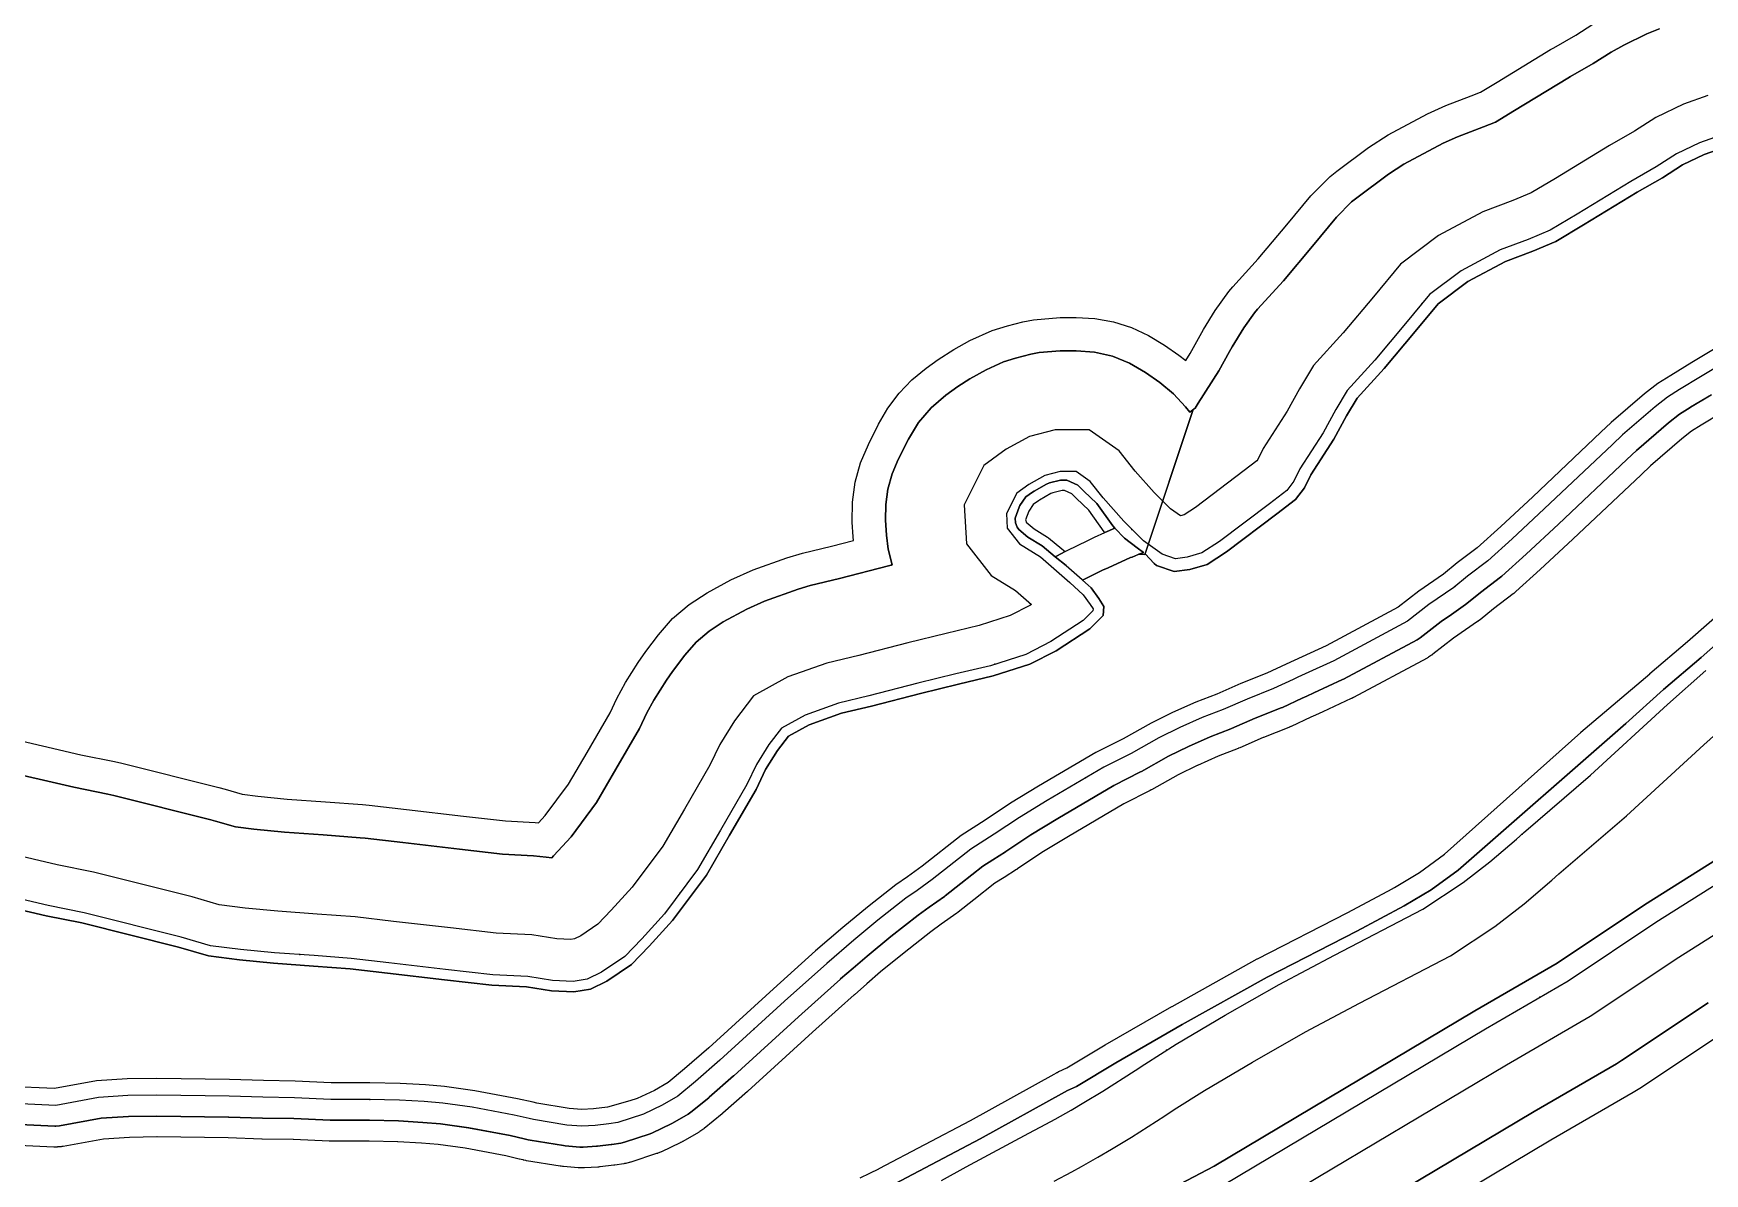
# Model space of a CAD drawing. Header units: inches. Extents: x 87989 to 118156, y 435697 to 451526.
# Drawn here: x 96662.7 to 97063.2, y 442756.9 to 443030.3 of the extents above; entities that cross this region are included whole.
import ezdxf

# ---------------------------------------------------------------- set-up
doc = ezdxf.new("R2010")
doc.units = ezdxf.units.IN
doc.header["$MEASUREMENT"] = 0
for name, color, linetype, true_color in [('As_waterkering_BWK', 7, 'Continuous', 0x7b8981), ('Beschermingszone_BWK', 7, 'Continuous', 0xcf890d), ('Grens_bebouwingsvrije_zone_BWK', 7, 'Continuous', 0x6789ae), ('Kernzone_BWK', 7, 'Continuous', 0xcb89af), ('Referentiepunten_BWK', 7, 'Continuous', 0x178980)]:
    doc.layers.add(name, color=color, linetype=linetype, true_color=true_color)

msp = doc.modelspace()

# ---------------------------------------------------------------- linework, layer by layer
at = {"layer": 'As_waterkering_BWK'}
for points in [[(97066.9217, 443005.8421), (97061.9311, 443004.0886), (97056.4065, 443001.4186), (97051.5296, 442998.2889), (97045.4667, 442994.8059), (97032.6181, 442986.9908), (97026.1353, 442983.1011), (97020.9005, 442980.9306), (97014.2054, 442978.3998), (97004.8127, 442973.3727), (96997.2361, 442967.6963), (96991.5008, 442960.7606), (96984.1219, 442951.9323), (96977.5375, 442944.676), (96974.7691, 442940.1082), (96971.7402, 442934.5772), (96966.1541, 442925.932), (96964.7292, 442922.9527), (96963.0321, 442920.6899), (96958.8899, 442917.5519), (96946.9104, 442908.4685), (96942.7141, 442905.7532), (96939.1876, 442904.6953), (96936.3754, 442904.3708), (96933.2356, 442905.4535), (96928.7136, 442908.6312), (96923.9849, 442913.3598), (96919.0369, 442918.9589), (96915.9792, 442922.8505), (96912.5742, 442925.234), (96908.7871, 442925.234), (96905.1175, 442924.3166), (96901.2115, 442922.1467), (96898.336, 442920.0699), (96895.8944, 442915.1867), (96896.091, 442911.6481), (96898.9936, 442907.9392), (96904.0062, 442904.8455), (96911.0734, 442898.6632), (96914.2834, 442895.7001), (96915.9727, 442893.4074), (96916.6498, 442892.3071), (96916.6166, 442891.8415), (96914.3051, 442889.53), (96906.5198, 442884.4725), (96900.5666, 442881.4298), (96892.0253, 442878.7116), (96883.775, 442876.7378), (96874.6781, 442874.5057), (96862.9083, 442871.4641), (96855.6779, 442869.7234), (96847.6223, 442866.8562), (96841.9826, 442863.7642), (96838.9914, 442859.8135), (96835.9708, 442855.008), (96833.706, 442850.2121), (96827.3995, 442839.3071), (96821.9014, 442829.8818), (96813.9582, 442819.204), (96808.4899, 442813.215), (96804.4189, 442809.0167), (96798.8889, 442805.2462), (96795.4394, 442803.581), (96792.0981, 442803.0049), (96787.1321, 442803.2532), (96781.1766, 442804.1796), (96772.8036, 442804.5783), (96761.4945, 442805.8933), (96747.8697, 442807.4806), (96738.8789, 442808.5384), (96730.0423, 442809.1984), (96720.4972, 442809.874), (96712.4033, 442810.6572), (96705.1854, 442811.5595), (96698.159, 442813.6414), (96674.9199, 442819.4843), (96666.3033, 442821.2077), (96647.5386, 442825.5685)], [(97111.2063, 442977.4943), (97062.2007, 442947.9534), (97057.123, 442944.912), (97054.2601, 442943.1271), (97051.3044, 442940.7941), (97043.4695, 442934.0275), (97041.0674, 442931.7599), (97024.753, 442916.3167), (97017.0313, 442909.146), (97011.2095, 442903.8834), (97006.3839, 442900.2162), (97003.0439, 442897.4936), (96997.1004, 442893.3515), (96991.9539, 442889.3545), (96974.3046, 442879.9035), (96967.4805, 442876.7586), (96965.7261, 442875.9501), (96964.6017, 442875.432), (96959.8884, 442873.2185), (96953.5869, 442870.7241), (96947.8403, 442868.2093), (96942.8094, 442866.2907), (96937.3958, 442863.8646), (96932.4084, 442861.4218), (96925.7627, 442857.681), (96919.2059, 442854.3532), (96905.62, 442846.3756), (96899.0096, 442842.3492), (96892.9617, 442838.289), (96887.3201, 442834.7252), (96878.1241, 442827.4552), (96874.478, 442824.8448), (96871.7801, 442822.9343), (96865.0858, 442817.6788), (96859.2944, 442812.9135), (96852.8181, 442807.3109), (96842.7378, 442798.2511), (96827.2238, 442784.0998), (96821.3695, 442778.9881), (96817.1142, 442775.4809), (96813.3819, 442773.3401), (96808.9303, 442771.2092), (96802.7831, 442769.1895), (96800.604, 442768.871), (96797.332, 442768.4778), (96794.1137, 442768.2698), (96790.5895, 442768.5744), (96782.5386, 442769.8866), (96781.5338, 442770.1469), (96777.9562, 442770.9517), (96767.8439, 442772.8644), (96760.8128, 442773.8452), (96756.3851, 442774.1974), (96750.4606, 442774.5412), (96743.3115, 442774.731), (96734.0296, 442774.726), (96725.313, 442775.1075), (96717.7541, 442775.2204), (96709.6238, 442775.4773), (96692.3383, 442775.7198), (96685.3391, 442775.6187), (96678.3362, 442775.1582), (96668.0826, 442773.2884), (96656.3466, 442773.8359)], [(96880.3629, 442755.2826), (96886.2567, 442758.535), (96901.2356, 442766.619), (96905.3528, 442768.7932), (96907.5426, 442770.0036), (96911.3641, 442772.1655), (96914.428, 442773.9384), (96919.0066, 442776.7136), (96926.7191, 442781.6584), (96929.0341, 442783.187), (96936.5269, 442787.9497), (96948.2683, 442794.9227), (96961.2509, 442802.3096), (96974.4578, 442809.3048), (96995.6362, 442820.3353), (97005.3152, 442826.7408), (97011.7203, 442831.6692), (97018.0734, 442837.1518), (97019.7905, 442838.6313), (97035.8075, 442852.4313), (97054.2863, 442869.4094), (97063.4368, 442877.5804)], [(96658.6109, 442669.6749), (96667.8714, 442664.6479), (96675.8089, 442660.5468), (96685.4662, 442657.2395), (96698.0339, 442653.6676), (96706.3683, 442652.3447), (96712.9829, 442652.7416), (96721.4496, 442652.3447), (96740.7642, 442650.7572), (96749.8924, 442649.4343), (96755.0518, 442649.1697), (96762.4601, 442651.1541), (96768.281, 442653.9322), (96782.3039, 442663.1926), (96866.4416, 442709.4948), (96913.8021, 442736.3501), (96948.0657, 442754.3418), (97010.6398, 442791.6481), (97030.4836, 442803.1575), (97051.518, 442817.1805), (97089.6181, 442841.2576)]]:
    msp.add_lwpolyline(points, dxfattribs=at)
at = {"layer": 'Beschermingszone_BWK'}
for points in [[(97052.318, 443031.449), (97049.3117, 443030.199), (97043.7872, 443027.5289), (97040.7439, 443025.8252), (97036.4665, 443023.0802), (97031.0211, 443019.952), (97030.3963, 443019.5826), (97017.6228, 443011.8128), (97013.0505, 443009.0698), (97010.217, 443007.8949), (97003.9512, 443005.5264), (97000.521, 443003.968), (96991.1282, 442998.9409), (96987.4246, 442996.5817), (96979.848, 442990.9053), (96978.5952, 442989.9116), (96974.9541, 442986.2571), (96969.2008, 442979.2999), (96962.2491, 442970.983), (96956.0612, 442964.1637), (96955.3222, 442963.3169), (96952.7367, 442959.7068), (96949.9683, 442955.1389), (96949.3333, 442954.0373), (96946.8106, 442949.4307), (96941.7965, 442941.6707), (96941.1306, 442940.4799), (96939.8006, 442939.4715), (96938.7824, 442940.7674), (96935.9111, 442943.9151), (96932.6096, 442946.6083), (96929.2046, 442948.9918), (96925.3978, 442951.2447), (96921.2927, 442952.8924), (96916.9848, 442953.8967), (96912.5742, 442954.234), (96908.7871, 442954.234), (96903.7513, 442953.7935), (96901.7536, 442953.3682), (96898.0839, 442952.4508), (96895.1989, 442951.5677), (96891.0338, 442949.6672), (96887.1279, 442947.4972), (96884.2323, 442945.6564), (96881.3568, 442943.5796), (96877.8167, 442940.5628), (96874.8045, 442937.0189), (96872.3976, 442933.0391), (96869.956, 442928.1559), (96868.4957, 442924.6898), (96867.4962, 442921.0639), (96866.9744, 442917.3391), (96866.9391, 442913.5781), (96867.1357, 442910.0394), (96867.5316, 442906.6123), (96868.5372, 442902.8591), (96867.5948, 442902.6268), (96855.886, 442899.602), (96848.8903, 442897.9179), (96845.9534, 442897.0444), (96837.8979, 442894.1772), (96833.6808, 442892.2852), (96828.0411, 442889.1932), (96824.6194, 442886.9918), (96821.5396, 442884.3332), (96818.8621, 442881.2697), (96815.8709, 442877.3191), (96814.4389, 442875.2465), (96811.4183, 442870.441), (96809.7476, 442867.3912), (96807.9979, 442863.686), (96802.3226, 442853.8723), (96797.6674, 442845.8921), (96791.5598, 442837.682), (96787.3676, 442833.0905), (96786.9251, 442832.6341), (96785.6341, 442832.8349), (96782.556, 442833.1467), (96775.1708, 442833.4984), (96764.8472, 442834.6988), (96751.2419, 442836.2839), (96742.2673, 442837.3398), (96741.0389, 442837.4578), (96732.146, 442838.1219), (96722.918, 442838.7752), (96715.5991, 442839.4834), (96711.1431, 442840.0405), (96706.3975, 442841.4465), (96705.2303, 442841.766), (96681.9913, 442847.609), (96680.6073, 442847.9212), (96672.4307, 442849.5565), (96653.9663, 442853.8468)], [(96655.7395, 442861.6477), (96674.121, 442857.3769), (96682.1762, 442855.7658), (96683.942, 442855.3675), (96707.181, 442849.5246), (96708.6702, 442849.1169), (96712.7865, 442847.8973), (96716.4808, 442847.4355), (96723.5858, 442846.7479), (96732.7263, 442846.1008), (96741.6347, 442845.4356), (96743.202, 442845.285), (96752.1721, 442844.2296), (96765.7721, 442842.6452), (96775.8238, 442841.4764), (96782.9365, 442841.1377), (96783.802, 442841.05), (96785.381, 442842.7793), (96790.9822, 442850.3088), (96795.4048, 442857.8903), (96800.906, 442867.403), (96802.5136, 442870.8072), (96804.6452, 442874.6983), (96807.6658, 442879.5039), (96809.4928, 442882.1482), (96812.484, 442886.0988), (96815.9001, 442890.0074), (96819.8296, 442893.3994), (96824.1951, 442896.2081), (96829.8349, 442899.3001), (96835.2153, 442901.714), (96843.2709, 442904.5812), (96847.0179, 442905.6957), (96853.9489, 442907.3642), (96859.2476, 442908.7336), (96859.148, 442909.5957), (96858.9514, 442913.1343), (96858.9965, 442917.9329), (96859.6622, 442922.6852), (96860.9374, 442927.3114), (96862.8006, 442931.7336), (96865.2422, 442936.6168), (96867.4695, 442940.4724), (96870.1439, 442944.0325), (96873.2265, 442947.2455), (96876.6728, 442950.065), (96879.5484, 442952.1418), (96883.2427, 442954.4905), (96887.1487, 442956.6604), (96892.4627, 442959.0853), (96896.1437, 442960.2119), (96899.8133, 442961.1293), (96902.3621, 442961.6719), (96908.7871, 442962.234), (96912.5742, 442962.234), (96917.0823, 442961.9584), (96921.5233, 442961.1355), (96925.8309, 442959.7776), (96929.941, 442957.905), (96933.7923, 442955.5456), (96937.1973, 442953.1621), (96938.8685, 442951.88), (96939.9335, 442953.5282), (96942.3165, 442957.8798), (96943.1268, 442959.2853), (96945.8952, 442963.8532), (96949.1938, 442968.4592), (96950.1367, 442969.5397), (96956.2153, 442976.2384), (96963.0491, 442984.4142), (96968.8073, 442991.3773), (96973.4529, 442996.04), (96975.0513, 442997.3078), (96982.628, 443002.9841), (96987.3532, 443005.9943), (96996.746, 443011.0214), (97001.1225, 443013.0096), (97007.2698, 443015.3333), (97009.4409, 443016.2335), (97013.4861, 443018.6603), (97026.239, 443026.4176), (97027.0361, 443026.8888), (97032.3111, 443029.9192), (97036.4232, 443032.558)], [(96860.8516, 442755.9102), (96863.1465, 442757.0273), (96865.3477, 442758.0977), (96865.3848, 442758.1172), (96887.2402, 442769.668), (96907.3047, 442780.7773), (96907.873, 442781.1289), (96907.9355, 442781.1641), (96908.0117, 442781.207), (96908.293, 442781.3555), (96908.3613, 442781.3906), (96908.4355, 442781.4258), (96910.3164, 442782.2773), (96919.5605, 442787.7734), (96935.5273, 442797.0156), (96935.5605, 442797.0352), (96955.9492, 442808.4063), (96956.0234, 442808.4453), (96977.4902, 442819.4844), (96988.4551, 442825.3242), (96988.5391, 442825.3672), (96988.9023, 442825.5391), (96994.8594, 442829.1016), (97000.8242, 442833.4844), (97033.4961, 442862.7227), (97033.5332, 442862.7578), (97050.0117, 442876.7656), (97050.0527, 442876.8008), (97050.0801, 442876.8242), (97059.0449, 442884.4727), (97070.0879, 442894.1914)], [(97073.3652, 442890.418), (97062.3203, 442880.6953), (97053.3242, 442873.0195), (97044.3281, 442864.8867), (97004.1113, 442829.6953), (96997.6289, 442824.9336), (96991.2129, 442821.0977), (96979.8066, 442815.0547), (96958.3477, 442804.0195), (96938.0137, 442792.6758), (96922.0898, 442783.4609), (96912.6309, 442777.8359), (96910.498, 442776.8711), (96909.8301, 442776.4609), (96889.6191, 442765.2695), (96867.6309, 442753.6484)], [(96959.8438, 442734.5864), (97022.299, 442771.8218), (97042.0231, 442783.2618), (97043.2417, 442784.0204), (97064.0424, 442797.8875)], [(97068.3987, 442791.1769), (97047.6793, 442777.3639), (97046.0368, 442776.3415), (97026.3544, 442764.9257), (96963.9405, 442727.7149)]]:
    msp.add_lwpolyline(points, dxfattribs=at)
for points in [[(96656.1133, 442768.8398, 0), (96667.8496, 442768.293, 0), (96668.082, 442768.2891, 0), (96668.9648, 442768.3672, 0), (96678.9512, 442770.1875, 0), (96685.5391, 442770.6211, 0), (96692.3398, 442770.7188, 0), (96709.4668, 442770.4805, 0), (96709.5527, 442770.4766, 0), (96717.6387, 442770.2227, 0), (96725.166, 442770.1094, 0), (96733.8105, 442769.7305, 0), (96734.0332, 442769.7266, 0), (96743.248, 442769.7305, 0), (96750.248, 442769.5469, 0), (96756.0391, 442769.2109, 0), (96760.2695, 442768.8711, 0), (96767.0332, 442767.9297, 0), (96776.9434, 442766.0547, 0), (96780.3594, 442765.2852, 0), (96781.2852, 442765.0469, 0), (96781.7344, 442764.9531, 0), (96789.7852, 442763.6406, 0), (96790.1582, 442763.5938, 0), (96793.6836, 442763.2891, 0), (96794.4355, 442763.2813, 0), (96797.6543, 442763.4883, 0), (96797.9277, 442763.5117, 0), (96801.2012, 442763.9063, 0), (96801.3262, 442763.9219, 0), (96803.5059, 442764.2422, 0), (96804.3438, 442764.4375, 0), (96810.4902, 442766.4609, 0), (96811.0898, 442766.6992, 0), (96815.541, 442768.832, 0), (96815.8691, 442769.0039, 0), (96819.6016, 442771.1445, 0), (96820.2949, 442771.6211, 0), (96824.5488, 442775.1289, 0), (96824.6582, 442775.2227, 0), (96830.5117, 442780.332, 0), (96830.5938, 442780.4063, 0), (96846.0938, 442794.543, 0), (96852.2969, 442800.1211, 0), (96856.0898, 442803.5273, 0), (96856.1602, 442803.5938, 0), (96859.166, 442806.1914, 0), (96862.5195, 442809.0938, 0), (96868.2207, 442813.7813, 0), (96874.7695, 442818.9258, 0), (96877.3789, 442820.7734, 0), (96881.0352, 442823.3906, 0), (96881.2246, 442823.5313, 0), (96884.9688, 442826.4922, 0), (96890.2129, 442830.6406, 0), (96892.6406, 442832.1719, 0), (96895.6328, 442834.0625, 0), (96895.748, 442834.1367, 0), (96901.7051, 442838.1367, 0), (96908.1875, 442842.0859, 0), (96921.6055, 442849.9648, 0), (96928.0254, 442853.2227, 0), (96928.2148, 442853.3242, 0), (96934.7383, 442856.9961, 0), (96939.5176, 442859.3359, 0), (96944.7246, 442861.668, 0), (96949.6211, 442863.5391, 0), (96949.8457, 442863.6289, 0), (96955.5098, 442866.1094, 0), (96961.7285, 442868.5703, 0), (96962.0137, 442868.6914, 0), (96966.7109, 442870.8984, 0), (96967.8184, 442871.4102, 0), (96969.5723, 442872.2188, 0), (96976.3965, 442875.3633, 0), (96976.6641, 442875.4961, 0), (96994.3145, 442884.9453, 0), (96995.0215, 442885.4063, 0), (97000.0645, 442889.3242, 0), (97002.4902, 442891.0117, 0), (97005.9023, 442893.3906, 0), (97006.2031, 442893.6172, 0), (97009.4766, 442896.2852, 0), (97014.2344, 442899.9023, 0), (97014.5625, 442900.1758, 0), (97020.4082, 442905.4609, 0), (97028.1738, 442912.668, 0), (97044.502, 442928.125, 0), (97046.8223, 442930.3164, 0), (97054.4883, 442936.9375, 0), (97057.1406, 442939.0313, 0), (97059.6934, 442940.6211, 0), (97059.7676, 442940.668, 0), (97064.7754, 442943.668, 0)], [(97067.3516, 442939.3828, 0), (97062.3555, 442936.3906, 0), (97062.3184, 442936.3672, 0), (97060.0215, 442934.9336, 0), (97057.6738, 442933.082, 0), (97050.1738, 442926.6055, 0), (97047.9375, 442924.4922, 0), (97031.5918, 442909.0234, 0), (97023.7988, 442901.7852, 0), (97023.7734, 442901.7617, 0), (97017.916, 442896.4648, 0), (97017.8809, 442896.4336, 0), (97017.7949, 442896.3594, 0), (97017.7539, 442896.3242, 0), (97017.4258, 442896.0547, 0), (97017.3848, 442896.0195, 0), (97017.3027, 442895.9531, 0), (97017.2637, 442895.9258, 0), (97012.5859, 442892.3711, 0), (97012.5527, 442892.3438, 0), (97009.3633, 442889.7422, 0), (97009.3262, 442889.7148, 0), (97009.252, 442889.6563, 0), (97009.2227, 442889.6328, 0), (97008.9141, 442889.3984, 0), (97008.877, 442889.3711, 0), (97008.8008, 442889.3164, 0), (97008.7617, 442889.2891, 0), (97003.0293, 442885.293, 0), (96998.082, 442881.4531, 0), (96998.0039, 442881.3945, 0), (96997.832, 442881.2734, 0), (96997.7715, 442881.2305, 0), (96997.7441, 442881.2109, 0), (96997.0371, 442880.7539, 0), (96996.9473, 442880.6992, 0), (96996.7559, 442880.5859, 0), (96996.6738, 442880.5391, 0), (96979.0254, 442871.0898, 0), (96978.9922, 442871.0703, 0), (96978.9258, 442871.0352, 0), (96978.8926, 442871.0195, 0), (96978.6211, 442870.8828, 0), (96978.5918, 442870.8711, 0), (96978.5234, 442870.8359, 0), (96978.4902, 442870.8203, 0), (96971.666, 442867.6758, 0), (96969.9102, 442866.8672, 0), (96968.8203, 442866.3633, 0), (96964.1387, 442864.168, 0), (96964.1035, 442864.1523, 0), (96964.0332, 442864.1172, 0), (96963.998, 442864.1016, 0), (96963.7129, 442863.9805, 0), (96963.6777, 442863.9648, 0), (96963.6055, 442863.9336, 0), (96963.5684, 442863.9219, 0), (96957.4531, 442861.5, 0), (96957.4121, 442861.4844, 0), (96951.8223, 442859.0352, 0), (96951.7715, 442859.0156, 0), (96951.4883, 442858.8984, 0), (96951.4316, 442858.875, 0), (96946.6387, 442857.0469, 0), (96941.6582, 442854.8164, 0), (96941.6211, 442854.8008, 0), (96937.0645, 442852.5664, 0), (96930.6445, 442848.9531, 0), (96930.5957, 442848.9258, 0), (96930.3594, 442848.8008, 0), (96930.3125, 442848.7773, 0), (96924.0059, 442845.5742, 0), (96910.7539, 442837.793, 0), (96904.4004, 442833.9258, 0), (96898.5176, 442829.9766, 0), (96898.4902, 442829.957, 0), (96898.3457, 442829.8633, 0), (96898.3164, 442829.8438, 0), (96895.3125, 442827.9453, 0), (96893.1074, 442826.5547, 0), (96888.0703, 442822.5703, 0), (96884.3027, 442819.5938, 0), (96884.2656, 442819.5625, 0), (96884.0195, 442819.3789, 0), (96883.9707, 442819.3438, 0), (96880.2773, 442816.6992, 0), (96877.7598, 442814.9141, 0), (96871.3516, 442809.8867, 0), (96865.7441, 442805.2695, 0), (96862.4355, 442802.4102, 0), (96859.4492, 442799.8242, 0), (96859.4141, 442799.793, 0), (96855.6387, 442796.4023, 0), (96849.4492, 442790.8398, 0), (96833.9434, 442776.6953, 0), (96833.832, 442776.5937, 0), (96833.8125, 442776.5781, 0), (96827.9336, 442771.4453, 0), (96827.9063, 442771.4219, 0), (96827.7715, 442771.3047, 0), (96827.7441, 442771.2813, 0), (96823.4746, 442767.7656, 0), (96823.3984, 442767.7031, 0), (96823.2227, 442767.5703, 0), (96823.1387, 442767.5117, 0), (96822.4453, 442767.0313, 0), (96822.4121, 442767.0078, 0), (96822.3574, 442766.9727, 0), (96822.1797, 442766.8594, 0), (96822.0918, 442766.8086, 0), (96818.3574, 442764.6641, 0), (96818.3164, 442764.6445, 0), (96818.2344, 442764.5977, 0), (96818.1934, 442764.5742, 0), (96817.8652, 442764.4023, 0), (96817.8242, 442764.3828, 0), (96817.7344, 442764.3359, 0), (96817.6992, 442764.3203, 0), (96813.248, 442762.1875, 0), (96813.1738, 442762.1563, 0), (96813.0273, 442762.0898, 0), (96812.9648, 442762.0664, 0), (96812.3555, 442761.8203, 0), (96812.2793, 442761.7891, 0), (96812.1289, 442761.7344, 0), (96812.0625, 442761.7109, 0), (96805.9043, 442759.6875, 0), (96805.8008, 442759.6563, 0), (96805.5938, 442759.5977, 0), (96805.5645, 442759.5898, 0), (96805.4902, 442759.5742, 0), (96804.6523, 442759.375, 0), (96804.5566, 442759.3555, 0), (96804.3359, 442759.3125, 0), (96804.2285, 442759.293, 0), (96802.0352, 442758.9727, 0), (96802.0039, 442758.9688, 0), (96801.8438, 442758.9492, 0), (96801.8145, 442758.9453, 0), (96798.5254, 442758.5508, 0), (96798.4902, 442758.5469, 0), (96798.4219, 442758.5391, 0), (96798.3887, 442758.5352, 0), (96798.1133, 442758.5078, 0), (96798.0801, 442758.5078, 0), (96798.0117, 442758.5, 0), (96797.9785, 442758.5, 0), (96794.7578, 442758.2891, 0), (96794.6641, 442758.2852, 0), (96794.4766, 442758.2813, 0), (96794.3945, 442758.2813, 0), (96793.6289, 442758.2891, 0), (96793.5352, 442758.293, 0), (96793.3457, 442758.3008, 0), (96793.3047, 442758.3047, 0), (96793.252, 442758.3086, 0), (96789.7285, 442758.6133, 0), (96789.6816, 442758.6172, 0), (96789.5879, 442758.625, 0), (96789.541, 442758.6328, 0), (96789.1582, 442758.6797, 0), (96789.1211, 442758.6836, 0), (96789.0273, 442758.6992, 0), (96788.9805, 442758.7031, 0), (96780.9297, 442760.0156, 0), (96780.873, 442760.0273, 0), (96780.7598, 442760.0469, 0), (96780.7168, 442760.0547, 0), (96780.2539, 442760.1523, 0), (96780.1973, 442760.168, 0), (96780.0859, 442760.1914, 0), (96780.0293, 442760.207, 0), (96779.2012, 442760.4219, 0), (96779.1641, 442760.4297, 0), (96775.9492, 442761.1523, 0), (96775.9082, 442761.1641, 0), (96766.2246, 442762.9922, 0), (96759.7246, 442763.8984, 0), (96755.6973, 442764.2188, 0), (96750.0566, 442764.5469, 0), (96750.0176, 442764.5508, 0), (96743.1992, 442764.7305, 0), (96743.166, 442764.7305, 0), (96734.0059, 442764.7266, 0), (96733.9512, 442764.7266, 0), (96733.6758, 442764.7344, 0), (96733.6191, 442764.7344, 0), (96725.0371, 442765.1094, 0), (96725, 442765.1133, 0), (96717.543, 442765.2227, 0), (96717.5, 442765.2227, 0), (96709.418, 442765.4805, 0), (96709.373, 442765.4805, 0), (96692.3594, 442765.7188, 0), (96692.3242, 442765.7188, 0), (96685.7383, 442765.625, 0), (96679.5664, 442765.2188, 0), (96669.8613, 442763.4492, 0), (96669.75, 442763.4297, 0), (96669.5176, 442763.3984, 0), (96669.4082, 442763.3867, 0), (96668.5254, 442763.3086, 0), (96668.4688, 442763.3047, 0), (96668.3867, 442763.3008, 0), (96668.1074, 442763.2891, 0), (96668.0254, 442763.2891, 0), (96667.9629, 442763.2891, 0), (96667.7012, 442763.2969, 0), (96667.6465, 442763.2969, 0), (96655.8809, 442763.8477, 0)]]:
    msp.add_polyline3d(points, dxfattribs=at)
for points in [[(96913.0054, 442921.972, 0), (96914.3945, 442920.583, 0), (96917.5034, 442917.6064, 0), (96921.3398, 442912.2486, 0), (96921.8671, 442911.6968, 0), (96919.4543, 442910.6155, 0), (96919.3072, 442910.7931, 0), (96915.6063, 442915.9616, 0), (96912.6461, 442918.7962, 0), (96911.542, 442919.8999, 0), (96909.7904, 442920.734, 0), (96909.5088, 442920.734, 0), (96909.2692, 442920.7161, 0), (96906.9834, 442920.1446, 0), (96906.5566, 442919.9684, 0), (96903.7709, 442918.4207, 0), (96903.5397, 442918.2772, 0), (96902.321, 442917.397, 0), (96901.233, 442915.8015, 0), (96900.4845, 442913.6892, 0), (96900.4954, 442913.4929, 0), (96900.632, 442913.1472, 0), (96902.5097, 442911.5614, 0), (96905.7352, 442909.5376, 0), (96905.9871, 442909.3568, 0), (96909.1657, 442906.7628, 0), (96909.9814, 442906.0969, 0), (96907.8826, 442904.9934, 0), (96907.585, 442904.8259, 0), (96904.4065, 442907.4199, 0), (96901.033, 442909.5366, 0), (96898.8337, 442911.3886, 0), (96898.4187, 442911.919, 0), (96898.0208, 442912.968, 0), (96897.9607, 442914.0498, 0), (96898.9174, 442916.7606, 0), (96899.0831, 442917.0921, 0), (96900.5039, 442919.1685, 0), (96902.1469, 442920.3552, 0), (96902.5039, 442920.5767, 0), (96905.4688, 442922.2239, 0), (96906.1988, 442922.5254, 0), (96908.8697, 442923.1931, 0), (96909.4152, 442923.234, 0), (96910.3552, 442923.234, 0)], [(96916.5188, 442900.4065, 0), (96914.1349, 442899.2389, 0), (96910.1612, 442902.7235, 0), (96907.585, 442904.8259, 0), (96907.8826, 442904.9934, 0), (96909.9814, 442906.0969, 0), (96910.4148, 442906.3249, 0), (96915.4023, 442908.7677, 0), (96916.9483, 442909.4925, 0), (96919.4543, 442910.6155, 0), (96921.8671, 442911.6968, 0), (96924.1841, 442909.272, 0), (96927.2268, 442906.9569, 0), (96928.7603, 442905.8834, 0), (96927.8431, 442905.5336, 0), (96925.9947, 442904.7677, 0), (96925.6335, 442904.6181, 0), (96920.2199, 442902.192, 0), (96918.9212, 442901.5832, 0)]]:
    msp.add_polyline3d(points, close=True, dxfattribs=at)
at = {"layer": 'Grens_bebouwingsvrije_zone_BWK'}
for points in [[(97063.9349, 443015.3919), (97058.0858, 443013.3369), (97051.5126, 443010.16), (97046.3354, 443006.8376), (97040.3769, 443003.4146), (97027.4473, 442995.5502), (97021.6233, 442992.0558), (97017.2165, 442990.2286), (97010.0606, 442987.5236), (96999.4245, 442981.831), (96990.2879, 442974.986), (96983.8111, 442967.1535), (96976.5795, 442958.5015), (96969.4847, 442950.6827), (96966.1034, 442945.1036), (96963.1438, 442939.6991), (96957.4083, 442930.8227), (96956.1351, 442928.1605), (96955.8745, 442927.8131), (96952.8497, 442925.5216), (96941.1652, 442916.6619), (96938.4769, 442914.9224), (96937.5495, 442914.6442), (96935.172, 442916.3149), (96931.274, 442920.2129), (96926.7216, 442925.3643), (96922.9273, 442930.1934), (96915.7264, 442935.234), (96907.556, 442935.234), (96901.4133, 442933.6984), (96895.8371, 442930.6004), (96890.4901, 442926.7387), (96885.7625, 442917.2836), (96886.2806, 442907.958), (96892.2202, 442900.3684), (96898.0472, 442896.772), (96901.9036, 442893.3985), (96901.507, 442893.1409), (96896.7491, 442890.709), (96889.3421, 442888.3518), (96881.4202, 442886.4566), (96872.2354, 442884.203), (96860.4868, 442881.1668), (96852.823, 442879.3218), (96843.5159, 442876.0091), (96835.3005, 442871.505), (96830.7564, 442865.5033), (96827.1848, 442859.8212), (96824.8412, 442854.8583), (96818.7523, 442844.3296), (96813.5449, 442835.4026), (96806.2346, 442825.5757), (96801.2064, 442820.0686), (96797.9467, 442816.707), (96793.8707, 442813.928), (96792.3565, 442813.197), (96791.4909, 442813.0477), (96788.1531, 442813.2146), (96782.1858, 442814.1428), (96773.6199, 442814.5507), (96762.6506, 442815.8262), (96749.0325, 442817.4128), (96739.8359, 442818.4948), (96730.7677, 442819.1721), (96721.3319, 442819.8399), (96713.5053, 442820.5973), (96707.2398, 442821.3805), (96700.7998, 442823.2887), (96677.121, 442829.2422), (96668.4162, 442830.9831), (96649.7551, 442835.3199)], [(97109.1166, 442980.9051), (97060.1404, 442951.3821), (97055.037, 442948.3252), (97051.9558, 442946.4042), (97048.7567, 442943.8791), (97040.7881, 442936.9969), (97038.3196, 442934.6668), (97022.017, 442919.2348), (97014.3291, 442912.0953), (97008.6536, 442906.965), (97003.9094, 442903.3597), (97000.6333, 442900.6892), (96994.7286, 442896.5741), (96989.7675, 442892.7211), (96972.5217, 442883.4862), (96962.9145, 442879.0587), (96958.3006, 442876.8919), (96952.0485, 442874.4171), (96946.3249, 442871.9124), (96941.2776, 442869.9875), (96935.6977, 442867.4869), (96930.5461, 442864.9637), (96923.8756, 442861.209), (96917.2862, 442857.8646), (96903.5667, 442849.8086), (96896.8534, 442845.7194), (96890.7784, 442841.641), (96885.0052, 442837.9941), (96875.7181, 442830.6521), (96872.1579, 442828.1032), (96869.3878, 442826.1416), (96862.5797, 442820.7967), (96856.7147, 442815.9709), (96850.1725, 442810.3112), (96840.053, 442801.2162), (96824.5603, 442787.0843), (96818.7815, 442782.0386), (96814.8309, 442778.7825), (96811.5208, 442776.8838), (96807.4362, 442774.9287), (96805.6708, 442774.3486), (96800.2714, 442772.8708), (96796.9641, 442772.4624), (96794.1572, 442772.281), (96791.0842, 442772.5466), (96783.3636, 442773.8049), (96782.4745, 442774.0353), (96778.7671, 442774.8692), (96768.4923, 442776.8127), (96761.2481, 442777.8233), (96756.6595, 442778.1883), (96750.6296, 442778.5381), (96743.3635, 442778.731), (96734.116, 442778.726), (96725.4303, 442779.1062), (96717.8472, 442779.2194), (96709.715, 442779.4764), (96692.3375, 442779.7203), (96685.1788, 442779.6168), (96677.8446, 442779.1345), (96667.8136, 442777.3053), (96656.6875, 442777.8244)], [(96907.3582, 442755.1509), (96911.533, 442757.3556), (96913.8877, 442758.657), (96917.8203, 442760.8818), (96921.0533, 442762.7526), (96925.8853, 442765.6813), (96933.8092, 442770.7618), (96936.103, 442772.2763), (96943.3344, 442776.8728), (96954.8024, 442783.6835), (96967.5092, 442790.9134), (96980.5028, 442797.7957), (97002.244, 442809.1193), (97012.8758, 442816.1553), (97019.9373, 442821.5888), (97026.5628, 442827.3065), (97028.2761, 442828.7826), (97044.4502, 442842.7181), (97063.0138, 442859.7741), (97072.0346, 442867.8292)], [(96653.5147, 442661.063), (96663.1903, 442655.8105), (96671.8726, 442651.3247), (96682.4772, 442647.693), (96695.8755, 442643.885), (96705.8782, 442642.2973), (96713.0485, 442642.7275), (96720.8057, 442642.3639), (96739.6364, 442640.8162), (96748.9171, 442639.4712), (96756.1152, 442639.102), (96765.9366, 442641.7328), (96773.2135, 442645.2058), (96787.4782, 442654.6259), (96871.3187, 442700.7646), (96918.5941, 442727.5716), (96952.9542, 442745.6139), (97015.709, 442783.028), (97035.7708, 442794.6638), (97056.9634, 442808.7922), (97095.038, 442832.8533)]]:
    msp.add_lwpolyline(points, dxfattribs=at)
at = {"layer": 'Kernzone_BWK'}
for points in [[(96940.6329, 442940.1021), (96941.1289, 442940.4805), (96941.7969, 442941.6719), (96946.8125, 442949.4297), (96949.332, 442954.0391), (96949.9688, 442955.1406), (96952.7383, 442959.707), (96955.3203, 442963.3164), (96956.0625, 442964.1641), (96962.25, 442970.9844), (96969.1992, 442979.3008), (96974.9531, 442986.2578), (96978.5938, 442989.9102), (96979.8477, 442990.9063), (96987.4258, 442996.582), (96991.1289, 442998.9414), (97000.5195, 443003.9688), (97003.9531, 443005.5273), (97010.2188, 443007.8945), (97013.0508, 443009.0703), (97017.6211, 443011.8125), (97030.3945, 443019.582), (97031.0195, 443019.9531), (97036.4648, 443023.082), (97040.7422, 443025.8242), (97043.7891, 443027.5273), (97049.3125, 443030.1992), (97052.3164, 443031.4492)], [(96646.985, 442823.1311), (96665.7747, 442818.7642), (96674.3696, 442817.0446), (96697.4989, 442811.2292), (96704.6714, 442809.1048), (96712.1274, 442808.172), (96720.2883, 442807.3825), (96729.8606, 442806.7046), (96738.6398, 442806.0489), (96747.5793, 442804.998), (96761.2059, 442803.4098), (96772.6, 442802.0849), (96780.9247, 442801.6892), (96786.8767, 442800.7626), (96792.2499, 442800.4943), (96796.2096, 442801.177), (96800.1435, 442803.0755), (96806.0371, 442807.0945), (96810.3109, 442811.5016), (96815.8889, 442817.6111), (96823.9901, 442828.5017), (96829.5618, 442838.0513), (96835.9222, 442849.0505), (96838.1676, 442853.8048), (96841.0497, 442858.3915), (96843.6533, 442861.8287), (96848.6486, 442864.5678), (96856.3917, 442867.3234), (96863.5135, 442869.0383), (96875.2887, 442872.0817), (96884.3637, 442874.3083), (96892.6958, 442876.3019), (96901.5214, 442879.1102), (96907.7732, 442882.3059), (96915.8871, 442887.5765), (96919.0447, 442890.7341), (96919.2007, 442892.9323), (96918.0474, 442894.8062), (96916.1539, 442897.3752), (96915.4805, 442897.9969), (96914.1362, 442899.2388), (96916.5195, 442900.4063), (96918.9219, 442901.582), (96920.2188, 442902.1914), (96925.6328, 442904.6172), (96925.9961, 442904.7695), (96927.6406, 442905.4492), (96929.0625, 442905.3867), (96929.1038, 442905.5106), (96931.2457, 442903.1859), (96931.8576, 442902.756), (96936.041, 442901.3127), (96939.7955, 442901.7451), (96943.9855, 442903.0024), (96948.6337, 442906.0111), (96960.7021, 442915.1611), (96965.1794, 442918.5531), (96967.3072, 442921.3907), (96968.7777, 442924.4647), (96974.3189, 442933.0404), (96977.3686, 442938.6092), (96979.9538, 442942.8739), (96986.3847, 442949.9613), (96993.8079, 442958.8431), (96999.3204, 442965.5091), (97006.4295, 442970.8355), (97015.4485, 442975.6629), (97022.0061, 442978.1416), (97027.4886, 442980.4146), (97034.1693, 442984.4232), (97046.9939, 442992.2234), (97053.0883, 442995.7244), (97057.8753, 442998.7966), (97063.0845, 443001.3145), (97067.818, 443002.977)], [(97067.818, 443002.977), (97063.0845, 443001.3145), (97057.8753, 442998.7966), (97053.0883, 442995.7244), (97046.9939, 442992.2234), (97034.1693, 442984.4232), (97027.4886, 442980.4146), (97022.0061, 442978.1416), (97015.4485, 442975.6629), (97006.4295, 442970.8355), (96999.3204, 442965.5091), (96993.8079, 442958.8431), (96986.3847, 442949.9613), (96979.9538, 442942.8739), (96977.3686, 442938.6092), (96974.3189, 442933.0404), (96968.7777, 442924.4647), (96967.3072, 442921.3907), (96965.1794, 442918.5531), (96960.7021, 442915.1611), (96948.6337, 442906.0111), (96943.9855, 442903.0024), (96939.7955, 442901.7451), (96936.041, 442901.3127), (96931.8576, 442902.756), (96931.2457, 442903.1859), (96929.1038, 442905.5106), (96940.6329, 442940.1021)], [(96653.9648, 442853.8477), (96672.4297, 442849.5547), (96680.6055, 442847.9219), (96681.9922, 442847.6094), (96705.2305, 442841.7656), (96706.3984, 442841.4453), (96711.1445, 442840.0391), (96715.5977, 442839.4844), (96722.918, 442838.7734), (96732.1445, 442838.1211), (96741.0391, 442837.457), (96742.2656, 442837.3398), (96751.2422, 442836.2852), (96764.8477, 442834.6992), (96775.1719, 442833.5), (96782.5547, 442833.1484), (96785.6328, 442832.8359), (96786.9258, 442832.6328), (96787.3672, 442833.0898), (96791.5586, 442837.6836), (96797.668, 442845.8906), (96802.3242, 442853.8711), (96807.9961, 442863.6875), (96809.7461, 442867.3906), (96811.418, 442870.4414), (96814.4375, 442875.2461), (96815.8711, 442877.3203), (96818.8633, 442881.2695), (96821.5391, 442884.332), (96824.6211, 442886.9922), (96828.043, 442889.1914), (96833.6797, 442892.2852), (96837.8984, 442894.1758), (96845.9531, 442897.043), (96848.8906, 442897.918), (96855.8867, 442899.6016), (96867.5938, 442902.625), (96868.3638, 442902.8165), (96868.5372, 442902.8591), (96867.5316, 442906.6123), (96867.1357, 442910.0394), (96866.9391, 442913.5781), (96866.9744, 442917.3391), (96867.4962, 442921.0639), (96868.4957, 442924.6898), (96869.956, 442928.1559), (96872.3976, 442933.0391), (96874.8045, 442937.0189), (96877.8167, 442940.5628), (96881.3568, 442943.5796), (96884.2323, 442945.6564), (96887.1279, 442947.4972), (96891.0338, 442949.6672), (96895.1989, 442951.5677), (96898.0839, 442952.4508), (96901.7536, 442953.3682), (96903.7513, 442953.7935), (96908.7871, 442954.234), (96912.5742, 442954.234), (96916.9848, 442953.8967), (96921.2927, 442952.8924), (96925.3978, 442951.2447), (96929.2046, 442948.9918), (96932.6096, 442946.6083), (96935.9111, 442943.9151), (96938.7824, 442940.7674), (96939.8006, 442939.4715), (96940.6329, 442940.1021), (96929.0611, 442905.3871), (96927.6417, 442905.4502), (96927.8431, 442905.5336), (96928.7603, 442905.8834), (96927.2268, 442906.9569), (96924.1841, 442909.272), (96921.8671, 442911.6968), (96921.3398, 442912.2486), (96917.5034, 442917.6064), (96914.3945, 442920.583), (96913.0054, 442921.972), (96910.3552, 442923.234), (96909.4152, 442923.234), (96908.8697, 442923.1931), (96906.1988, 442922.5254), (96905.4688, 442922.2239), (96902.5039, 442920.5767), (96902.1469, 442920.3552), (96900.5039, 442919.1685), (96899.0831, 442917.0921), (96898.9174, 442916.7606), (96897.9607, 442914.0498), (96898.0208, 442912.968), (96898.4187, 442911.919), (96898.8337, 442911.3886), (96901.033, 442909.5366), (96904.4065, 442907.4199), (96907.585, 442904.8259), (96910.1612, 442902.7235), (96914.0037, 442899.3549), (96914.1362, 442899.2388), (96915.4805, 442897.9969), (96916.1539, 442897.3752), (96918.0474, 442894.8062), (96919.2007, 442892.9323), (96919.0447, 442890.7341), (96915.8871, 442887.5765), (96907.7732, 442882.3059), (96901.5214, 442879.1102), (96892.6958, 442876.3019), (96884.3637, 442874.3083), (96875.2887, 442872.0817), (96863.5135, 442869.0383), (96856.3917, 442867.3234), (96848.6486, 442864.5678), (96843.6533, 442861.8287), (96841.0497, 442858.3915), (96838.1676, 442853.8048), (96835.9222, 442849.0505), (96829.5618, 442838.0513), (96823.9901, 442828.5017), (96815.8889, 442817.6111), (96810.3109, 442811.5016), (96806.0371, 442807.0945), (96800.1435, 442803.0755), (96796.2096, 442801.177), (96792.2499, 442800.4943), (96786.8767, 442800.7626), (96780.9247, 442801.6892), (96772.6, 442802.0849), (96761.2059, 442803.4098), (96747.5793, 442804.998), (96738.6398, 442806.0489), (96729.8606, 442806.7046), (96720.2883, 442807.3825), (96712.1274, 442808.172), (96704.6714, 442809.1048), (96697.4989, 442811.2292), (96674.3696, 442817.0446), (96665.7747, 442818.7642), (96646.985, 442823.1311)], [(97064.7773, 442943.668), (97059.7695, 442940.668), (97059.6914, 442940.6211), (97057.1406, 442939.0313), (97054.4883, 442936.9375), (97046.8242, 442930.3164), (97044.5039, 442928.125), (97028.1719, 442912.668), (97020.4102, 442905.4609), (97014.5625, 442900.1758), (97014.2344, 442899.9023), (97009.4766, 442896.2852), (97006.2031, 442893.6172), (97005.9023, 442893.3906), (97002.4883, 442891.0117), (97000.0664, 442889.3242), (96995.0195, 442885.4063), (96994.3125, 442884.9453), (96976.6641, 442875.4961), (96976.3984, 442875.3633), (96969.5742, 442872.2188), (96967.8203, 442871.4102), (96966.7109, 442870.8984), (96962.0156, 442868.6914), (96961.7305, 442868.5703), (96955.5117, 442866.1094), (96949.8438, 442863.6289), (96949.6211, 442863.5391), (96944.7227, 442861.668), (96939.5156, 442859.3359), (96934.7383, 442856.9961), (96928.2148, 442853.3242), (96928.0273, 442853.2227), (96921.6055, 442849.9648), (96908.1875, 442842.0859), (96901.707, 442838.1367), (96895.75, 442834.1367), (96895.6328, 442834.0625), (96892.6406, 442832.1719), (96890.2148, 442830.6406), (96884.9688, 442826.4922), (96881.2266, 442823.5313), (96881.0352, 442823.3906), (96877.3789, 442820.7734), (96874.7695, 442818.9258), (96868.2188, 442813.7813), (96862.5195, 442809.0938), (96859.1641, 442806.1914), (96856.1602, 442803.5938), (96856.0898, 442803.5273), (96852.2969, 442800.1211), (96846.0938, 442794.543), (96830.5938, 442780.4063), (96830.5117, 442780.332), (96824.6563, 442775.2227), (96824.5508, 442775.1289), (96820.293, 442771.6211), (96819.6016, 442771.1445), (96815.8711, 442769.0039), (96815.5391, 442768.832), (96811.0898, 442766.6992), (96810.4922, 442766.4609), (96804.3438, 442764.4375), (96803.5078, 442764.2422), (96801.3281, 442763.9219), (96801.1992, 442763.9063), (96797.9297, 442763.5117), (96797.6563, 442763.4883), (96794.4375, 442763.2813), (96793.6836, 442763.2891), (96790.1602, 442763.5938), (96789.7852, 442763.6406), (96781.7344, 442764.9531), (96781.2852, 442765.0469), (96780.3594, 442765.2852), (96776.9414, 442766.0547), (96767.0352, 442767.9297), (96760.2695, 442768.8711), (96756.0391, 442769.2109), (96750.25, 442769.5469), (96743.2461, 442769.7305), (96734.0313, 442769.7266), (96733.8125, 442769.7305), (96725.1641, 442770.1094), (96717.6367, 442770.2227), (96709.5547, 442770.4766), (96709.4648, 442770.4805), (96692.3398, 442770.7188), (96685.5391, 442770.6211), (96678.9492, 442770.1875), (96668.9648, 442768.3672), (96668.082, 442768.2891), (96667.8477, 442768.293), (96656.1133, 442768.8398)], [(96867.6289, 442753.6484), (96889.6211, 442765.2695), (96909.8281, 442776.4609), (96910.4961, 442776.8711), (96912.6328, 442777.8359), (96922.0898, 442783.4609), (96938.0156, 442792.6758), (96958.3477, 442804.0195), (96979.8047, 442815.0547), (96991.2109, 442821.0977), (96997.6289, 442824.9336), (97004.1094, 442829.6953), (97044.3281, 442864.8867), (97053.3242, 442873.0195), (97062.3203, 442880.6953), (97073.3672, 442890.418)], [(97086.908, 442845.4602), (97048.7953, 442821.3751), (97027.8403, 442807.4048), (97008.1054, 442795.958), (96945.6217, 442758.7059), (96911.406, 442740.7393), (96864.0034, 442713.8601), (96779.7168, 442667.4763), (96765.8147, 442658.2952), (96760.7219, 442655.8647), (96754.5201, 442654.2038), (96750.3794, 442654.4156), (96741.328, 442655.7275), (96721.772, 442657.3354), (96712.9502, 442657.749), (96706.6131, 442657.3687), (96699.1133, 442658.5593), (96686.9604, 442662.0133), (96677.777, 442665.1581), (96670.2115, 442669.0667), (96661.1593, 442673.9809)], [(96661.1593, 442673.9809), (96670.2115, 442669.0667), (96677.777, 442665.1581), (96686.9604, 442662.0133), (96699.1133, 442658.5593), (96706.6131, 442657.3687), (96712.9502, 442657.749), (96721.772, 442657.3354), (96741.328, 442655.7275), (96750.3794, 442654.4156), (96754.5201, 442654.2038), (96760.7219, 442655.8647), (96765.8147, 442658.2952), (96779.7168, 442667.4763), (96864.0034, 442713.8601), (96911.406, 442740.7393), (96945.6217, 442758.7059), (97008.1054, 442795.958), (97027.8403, 442807.4048), (97048.7953, 442821.3751), (97086.908, 442845.4602)], [(97064.043, 442797.8867), (97043.2422, 442784.0195), (97042.0234, 442783.2617), (97022.3008, 442771.8203), (96959.8438, 442734.5859)]]:
    msp.add_lwpolyline(points, dxfattribs=at)
at = {"layer": 'Referentiepunten_BWK'}
for p in [(96995.4071, 442965.4845), (96925.9521, 442911.3926), (97003.3196, 442897.7184), (96893.0878, 442879.0497), (96914.8315, 442851.7846), (97019.458, 442838.3448), (96817.7142, 442824.2531), (96726.6139, 442809.4411), (97023.7042, 442799.2255), (96835.3643, 442791.5252), (96934.2689, 442786.5144), (96743.3654, 442774.7296)]:
    msp.add_point(p, dxfattribs=at)

doc.saveas('drawing.dxf')
